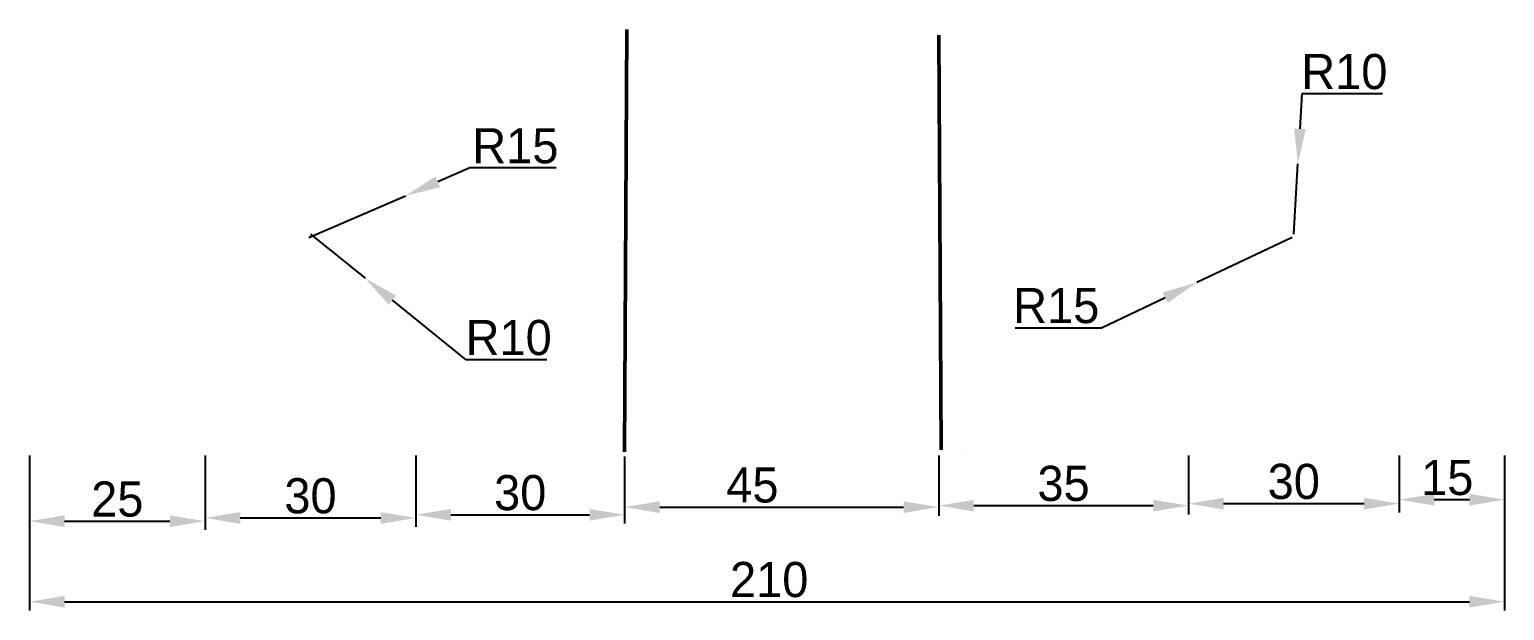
# Model space of a CAD drawing. Header units: millimetres. Extents: x -56 to 358, y -250 to 77.
# Drawn here: x 148.3 to 358.3, y -19.7 to 63 of the extents above; entities that cross this region are included whole.
import ezdxf

# ---------------------------------------------------------------- set-up
doc = ezdxf.new("R2010")
doc.units = ezdxf.units.MM
doc.linetypes.add('ACAD_ISO02W100', pattern=[15, 12, -3])
for name, color, linetype, lineweight in [('Основная сплошная', 7, 'Continuous', 50), ('Размерные линии', 3, 'Continuous', 25), ('Штриховая линия', 5, 'ACAD_ISO02W100', 25)]:
    doc.layers.add(name, color=color, linetype=linetype, lineweight=lineweight)
doc.dimstyles.new('Copy of ISO-25', dxfattribs={"dimtxt": 5, "dimasz": 5, "dimexe": 1.25, "dimexo": 0.625, "dimtad": 1, "dimtoh": 1, "dimtxsty": 'Standard', "dimcen": 2.5, "dimadec": 0, "dimazin": 0, "dimtfac": 1, "dimtmove": 0, "dimatfit": 3, "dimfxl": 1, "dimarcsym": 0})

# ---------------------------------------------------------------- blocks, each defined once
blk = doc.blocks.new('*D9')
at = {"layer": 'Defpoints', "color": 0, "transparency": 16777216}
for p in [(201.88, 39.33, 28), (188.1, 33.4, 28)]:
    blk.add_point(p, dxfattribs=at)
at = {"layer": 'Размерные линии', "color": 0, "lineweight": -2, "transparency": 16777216}
for p, q in [((211.06, 43.29), (206.47, 41.31)), ((223.35, 43.29), (211.06, 43.29)), ((188.1, 33.4), (201.88, 39.33))]:
    blk.add_line(p, q, dxfattribs=at)
at = {"layer": 'Размерные линии', "color": 0, "transparency": 16777216}
blk.add_solid([(206.14, 42.08), (206.8, 40.55), (201.88, 39.33)], dxfattribs=at)
at = {"layer": 'Размерные линии', "color": 0, "transparency": 16777216, "insert": (217.52, 46.42), "char_height": 5, "attachment_point": 5}
blk.add_mtext('R15', dxfattribs=at)
blk = doc.blocks.new('*D10')
at = {"layer": 'Defpoints', "color": 0, "transparency": 16777216}
for p in [(188.35, 33.89, 28.1), (196.13, 27.61, 28.1)]:
    blk.add_point(p, dxfattribs=at)
at = {"layer": 'Размерные линии', "color": 0, "lineweight": -2, "transparency": 16777216}
for p, q in [((188.35, 33.89), (196.13, 27.61)), ((210.52, 16), (200.02, 24.47)), ((221.98, 16), (210.52, 16))]:
    blk.add_line(p, q, dxfattribs=at)
at = {"layer": 'Размерные линии', "color": 0, "transparency": 16777216}
blk.add_solid([(200.55, 25.12), (199.5, 23.82), (196.13, 27.61)], dxfattribs=at)
at = {"layer": 'Размерные линии', "color": 0, "transparency": 16777216, "insert": (216.57, 19.13), "char_height": 5, "attachment_point": 5}
blk.add_mtext('R10', dxfattribs=at)
blk = doc.blocks.new('*D11')
at = {"layer": 'Defpoints', "color": 0, "transparency": 16777216}
for p in [(328.93, 43.87, 28.1), (328.35, 33.89, 28.1)]:
    blk.add_point(p, dxfattribs=at)
at = {"layer": 'Размерные линии', "color": 0, "lineweight": -2, "transparency": 16777216}
for p, q in [((329.51, 53.86), (329.22, 48.86)), ((340.97, 53.86), (329.51, 53.86)), ((328.35, 33.89), (328.93, 43.87))]:
    blk.add_line(p, q, dxfattribs=at)
at = {"layer": 'Размерные линии', "color": 0, "transparency": 16777216}
blk.add_solid([(328.39, 48.91), (330.05, 48.82), (328.93, 43.87)], dxfattribs=at)
at = {"layer": 'Размерные линии', "color": 0, "transparency": 16777216, "insert": (335.55, 56.98), "char_height": 5, "attachment_point": 5}
blk.add_mtext('R10', dxfattribs=at)
blk = doc.blocks.new('*D12')
at = {"layer": 'Defpoints', "color": 0, "transparency": 16777216}
for p in [(328.1, 33.4, 28), (314.55, 26.98, 28)]:
    blk.add_point(p, dxfattribs=at)
at = {"layer": 'Размерные линии', "color": 0, "lineweight": -2, "transparency": 16777216}
for p, q in [((328.1, 33.4), (314.55, 26.98)), ((300.99, 20.56), (310.03, 24.84)), ((288.7, 20.56), (300.99, 20.56))]:
    blk.add_line(p, q, dxfattribs=at)
at = {"layer": 'Размерные линии', "color": 0, "transparency": 16777216}
blk.add_solid([(309.67, 25.59), (310.38, 24.09), (314.55, 26.98)], dxfattribs=at)
at = {"layer": 'Размерные линии', "color": 0, "transparency": 16777216, "insert": (294.53, 23.68), "char_height": 5, "attachment_point": 5}
blk.add_mtext('R15', dxfattribs=at)
blk = doc.blocks.new('*D13')
at = {"layer": 'Defpoints', "color": 0, "transparency": 16777216}
for p in [(148.35, 3.01, -2), (358.35, 3.01, 13), (358.35, -18.43)]:
    blk.add_point(p, dxfattribs=at)
at = {"layer": 'Размерные линии', "color": 0, "lineweight": -2, "transparency": 16777216}
for p, q in [((148.35, 2.39), (148.35, -19.68)), ((358.35, 2.39), (358.35, -19.68)), ((153.35, -18.43), (353.35, -18.43))]:
    blk.add_line(p, q, dxfattribs=at)
at = {"layer": 'Размерные линии', "color": 0, "transparency": 16777216}
for points in [[(153.35, -17.6), (153.35, -19.27), (148.35, -18.43)], [(353.35, -17.6), (353.35, -19.27), (358.35, -18.43)]]:
    blk.add_solid(points, dxfattribs=at)
at = {"layer": 'Размерные линии', "color": 0, "transparency": 16777216, "insert": (253.66, -15.31), "char_height": 5, "attachment_point": 5}
blk.add_mtext('210', dxfattribs=at)
blk = doc.blocks.new('*D14')
at = {"layer": 'Defpoints', "color": 0, "transparency": 16777216}
for p in [(148.35, 2.39), (173.35, 3.01, 21), (173.35, -6.97)]:
    blk.add_point(p, dxfattribs=at)
at = {"layer": 'Размерные линии', "color": 0, "lineweight": -2, "transparency": 16777216}
for p, q in [((173.35, 2.39), (173.35, -8.22)), ((148.35, 1.76), (148.35, -8.22)), ((153.35, -6.97), (168.35, -6.97))]:
    blk.add_line(p, q, dxfattribs=at)
at = {"layer": 'Размерные линии', "color": 0, "transparency": 16777216}
for points in [[(153.35, -6.14), (153.35, -7.81), (148.35, -6.97)], [(168.35, -6.14), (168.35, -7.81), (173.35, -6.97)]]:
    blk.add_solid(points, dxfattribs=at)
at = {"layer": 'Размерные линии', "color": 0, "transparency": 16777216, "insert": (160.85, -3.85), "char_height": 5, "attachment_point": 5}
blk.add_mtext('25', dxfattribs=at)
blk = doc.blocks.new('*D15')
at = {"layer": 'Defpoints', "color": 0, "transparency": 16777216}
for p in [(173.35, 2.39), (203.35, 3.01, 28), (203.35, -6.51)]:
    blk.add_point(p, dxfattribs=at)
at = {"layer": 'Размерные линии', "color": 0, "lineweight": -2, "transparency": 16777216}
for p, q in [((203.35, 2.39), (203.35, -7.76)), ((173.35, 1.76), (173.35, -7.76)), ((178.35, -6.51), (198.35, -6.51))]:
    blk.add_line(p, q, dxfattribs=at)
at = {"layer": 'Размерные линии', "color": 0, "transparency": 16777216}
for points in [[(178.35, -5.68), (178.35, -7.35), (173.35, -6.51)], [(198.35, -5.68), (198.35, -7.35), (203.35, -6.51)]]:
    blk.add_solid(points, dxfattribs=at)
at = {"layer": 'Размерные линии', "color": 0, "transparency": 16777216, "insert": (188.35, -3.39), "char_height": 5, "attachment_point": 5}
blk.add_mtext('30', dxfattribs=at)
blk = doc.blocks.new('*D16')
at = {"layer": 'Defpoints', "color": 0, "transparency": 16777216}
for p in [(203.35, 2.39), (233.08, 2.88), (233.08, -6.06)]:
    blk.add_point(p, dxfattribs=at)
at = {"layer": 'Размерные линии', "color": 0, "lineweight": -2, "transparency": 16777216}
for p, q in [((233.08, 2.25), (233.08, -7.31)), ((203.35, 1.76), (203.35, -7.31)), ((208.35, -6.06), (228.08, -6.06))]:
    blk.add_line(p, q, dxfattribs=at)
at = {"layer": 'Размерные линии', "color": 0, "transparency": 16777216}
for points in [[(208.35, -5.23), (208.35, -6.9), (203.35, -6.06)], [(228.08, -5.23), (228.08, -6.9), (233.08, -6.06)]]:
    blk.add_solid(points, dxfattribs=at)
at = {"layer": 'Размерные линии', "color": 0, "transparency": 16777216, "insert": (218.21, -2.94), "char_height": 5, "attachment_point": 5}
blk.add_mtext('30', dxfattribs=at)
blk = doc.blocks.new('*D17')
at = {"layer": 'Defpoints', "color": 0, "transparency": 16777216}
for p in [(233.08, 2.88), (277.79, 3.01, 112.42), (277.79, -4.97)]:
    blk.add_point(p, dxfattribs=at)
at = {"layer": 'Размерные линии', "color": 0, "lineweight": -2, "transparency": 16777216}
for p, q in [((233.08, 2.25), (233.08, -6.22)), ((277.79, 2.39), (277.79, -6.22)), ((238.08, -4.97), (272.79, -4.97))]:
    blk.add_line(p, q, dxfattribs=at)
at = {"layer": 'Размерные линии', "color": 0, "transparency": 16777216}
for points in [[(238.08, -4.14), (238.08, -5.81), (233.08, -4.97)], [(272.79, -4.14), (272.79, -5.81), (277.79, -4.97)]]:
    blk.add_solid(points, dxfattribs=at)
at = {"layer": 'Размерные линии', "color": 0, "transparency": 16777216, "insert": (251.27, -1.85), "char_height": 5, "attachment_point": 5}
blk.add_mtext('45', dxfattribs=at)
blk = doc.blocks.new('*D18')
at = {"layer": 'Defpoints', "color": 0, "transparency": 16777216}
for p in [(277.79, 2.39), (313.35, 3.01, 21), (313.35, -4.76)]:
    blk.add_point(p, dxfattribs=at)
at = {"layer": 'Размерные линии', "color": 0, "lineweight": -2, "transparency": 16777216}
for p, q in [((313.35, 2.39), (313.35, -6.01)), ((277.79, 1.76), (277.79, -6.01)), ((282.79, -4.76), (308.35, -4.76))]:
    blk.add_line(p, q, dxfattribs=at)
at = {"layer": 'Размерные линии', "color": 0, "transparency": 16777216}
for points in [[(282.79, -3.93), (282.79, -5.59), (277.79, -4.76)], [(308.35, -3.93), (308.35, -5.59), (313.35, -4.76)]]:
    blk.add_solid(points, dxfattribs=at)
at = {"layer": 'Размерные линии', "color": 0, "transparency": 16777216, "insert": (295.57, -1.63), "char_height": 5, "attachment_point": 5}
blk.add_mtext('35', dxfattribs=at)
blk = doc.blocks.new('*D19')
at = {"layer": 'Defpoints', "color": 0, "transparency": 16777216}
for p in [(313.35, 3.01, 21), (343.35, 3.01, 21), (343.35, -4.48)]:
    blk.add_point(p, dxfattribs=at)
at = {"layer": 'Размерные линии', "color": 0, "lineweight": -2, "transparency": 16777216}
for p, q in [((313.35, 2.39), (313.35, -5.73)), ((343.35, 2.39), (343.35, -5.73)), ((318.35, -4.48), (338.35, -4.48))]:
    blk.add_line(p, q, dxfattribs=at)
at = {"layer": 'Размерные линии', "color": 0, "transparency": 16777216}
for points in [[(318.35, -3.64), (318.35, -5.31), (313.35, -4.48)], [(338.35, -3.64), (338.35, -5.31), (343.35, -4.48)]]:
    blk.add_solid(points, dxfattribs=at)
at = {"layer": 'Размерные линии', "color": 0, "transparency": 16777216, "insert": (328.35, -1.35), "char_height": 5, "attachment_point": 5}
blk.add_mtext('30', dxfattribs=at)
blk = doc.blocks.new('*D20')
at = {"layer": 'Defpoints', "color": 0, "transparency": 16777216}
for p in [(343.35, 2.39), (358.35, 2.39), (358.35, -3.91)]:
    blk.add_point(p, dxfattribs=at)
at = {"layer": 'Размерные линии', "color": 0, "lineweight": -2, "transparency": 16777216}
for p, q in [((343.35, 1.76), (343.35, -5.16)), ((358.35, 1.76), (358.35, -5.16)), ((348.35, -3.91), (353.35, -3.91))]:
    blk.add_line(p, q, dxfattribs=at)
at = {"layer": 'Размерные линии', "color": 0, "transparency": 16777216}
for points in [[(348.35, -3.08), (348.35, -4.75), (343.35, -3.91)], [(353.35, -3.08), (353.35, -4.75), (358.35, -3.91)]]:
    blk.add_solid(points, dxfattribs=at)
at = {"layer": 'Размерные линии', "color": 0, "transparency": 16777216, "insert": (350.2, -0.79), "char_height": 5, "attachment_point": 5}
blk.add_mtext('15', dxfattribs=at)

msp = doc.modelspace()

# ---------------------------------------------------------------- linework, layer by layer
at = {"layer": 'Основная сплошная'}
for p, q in [((233.08, 2.878), (233.369, 62.995)), ((278.165, 3.157), (277.813, 62.207))]:
    msp.add_line(p, q, dxfattribs=at)
at = {"layer": 'Штриховая линия', "extrusion": (0, 1, 0)}
msp.add_line((281.587, 3.013, 119.954), (281.612, 3.013, 120), dxfattribs=at)

# ---------------------------------------------------------------- dimensions: what is measured, and where the dimension line sits
at = {"layer": 'Размерные линии'}
dim = msp.add_radius_dim(center=(328.347, 33.889, 28.101), mpoint=(328.927, 43.872, 28.101), dimstyle='Copy of ISO-25', dxfattribs=at)
dim.commit()
dim.dimension.update_dxf_attribs({"geometry": '*D11', "text_midpoint": (335.549, 53.855)})
for center, mpoint, picture, middle in [((188.103, 33.4, 28), (201.879, 39.335, 28), '*D9', (217.521, 43.291)), ((188.347, 33.889, 28.101), (196.131, 27.611, 28.101), '*D10', (216.566, 16.002)), ((328.103, 33.4, 28), (314.547, 26.979, 28), '*D12', (294.532, 20.558))]:
    dim = msp.add_radius_dim(center=center, mpoint=mpoint, dimstyle='Copy of ISO-25', dxfattribs=at)
    dim.commit()
    dim.dimension.update_dxf_attribs({"geometry": picture, "text_midpoint": middle, "dimtype": 164})
for base, p1, p2, picture, middle in [((358.347, -18.432), (148.347, 3.013, -2), (358.347, 3.013, 13), '*D13', (253.66, -18.432)), ((358.347, -3.914), (343.347, 2.388), (358.347, 2.388), '*D20', (350.196, -3.914))]:
    dim = msp.add_linear_dim(base=base, p1=p1, p2=p2, dimstyle='Copy of ISO-25', dxfattribs=at)
    dim.commit()
    dim.dimension.update_dxf_attribs({"geometry": picture, "text_midpoint": middle, "dimtype": 160})
for base, p1, p2, picture, middle in [((173.347, -6.973), (148.347, 2.388), (173.347, 3.013, 21), '*D14', (160.847, -3.848)), ((203.347, -6.515), (173.347, 2.388), (203.347, 3.013, 28), '*D15', (188.347, -3.39)), ((343.347, -4.477), (313.347, 3.013, 21), (343.347, 3.013, 21), '*D19', (328.347, -1.352))]:
    dim = msp.add_linear_dim(base=base, p1=p1, p2=p2, dimstyle='Copy of ISO-25', dxfattribs=at)
    dim.commit()
    dim.dimension.update_dxf_attribs({"geometry": picture, "text_midpoint": middle})
for base, p1, p2, text, picture, middle in [((233.08, -6.063), (203.347, 2.388), (233.08, 2.878), '30', '*D16', (218.214, -2.938)), ((313.347, -4.759), (277.789, 2.388), (313.347, 3.013, 21), '35', '*D18', (295.568, -1.634))]:
    dim = msp.add_linear_dim(base=base, p1=p1, p2=p2, text=text, dimstyle='Copy of ISO-25', dxfattribs=at)
    dim.commit()
    dim.dimension.update_dxf_attribs({"geometry": picture, "text_midpoint": middle})
dim = msp.add_linear_dim(base=(277.789, -4.973), p1=(233.08, 2.878), p2=(277.789, 3.013, 112.419), text='45', dimstyle='Copy of ISO-25', dxfattribs=at)
dim.commit()
dim.dimension.update_dxf_attribs({"geometry": '*D17', "text_midpoint": (251.268, -4.973), "dimtype": 160})

doc.saveas('drawing.dxf')
